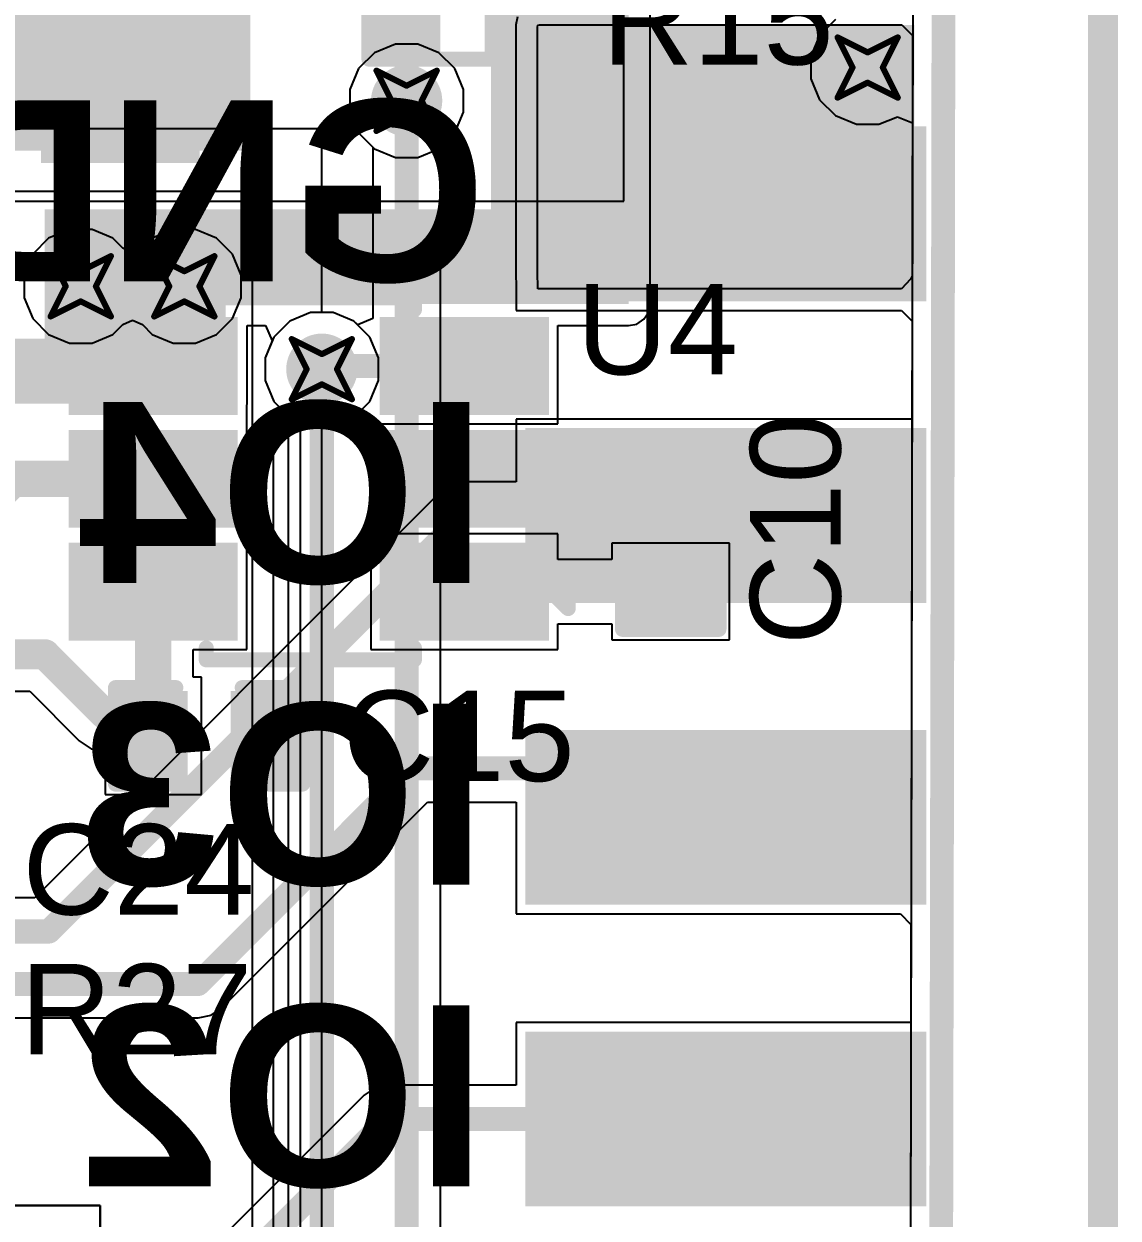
# Model space of a CAD drawing. Header units: inches. Extents: x -3 to 289, y -11 to 89.
# Drawn here: x 117.33 to 126.54, y 23.72 to 33.78 of the extents above; entities that cross this region are included whole.
import ezdxf

# ---------------------------------------------------------------- set-up
doc = ezdxf.new("R2010")
doc.units = ezdxf.units.IN
for name, color, linetype in [('Board Cutout', 216, 'Continuous'), ('Bottom Layer', 5, 'Continuous'), ('Bottom Overlay', 54, 'Continuous'), ('Bottom Paste', 16, 'Continuous'), ('Bottom Solder', 6, 'Continuous'), ('Dimension', 6, 'Continuous'), ('Drill Drawing', 1, 'Continuous'), ('Layer 1', 16, 'Continuous'), ('Layer 2', 76, 'Continuous'), ('Top Layer', 1, 'Continuous'), ('Top Overlay', 2, 'Continuous'), ('Top Paste', 8, 'Continuous'), ('Top Solder', 216, 'Continuous'), ('Via Holes', 16, 'Continuous')]:
    doc.layers.add(name, color=color, linetype=linetype)
doc.styles.add('Arial', font='', dxfattribs={"height": 0.2})
doc.styles.add('Arial_Bold', font='', dxfattribs={"height": 0.2})
doc.styles.get('Arial').set_extended_font_data('Arial')
doc.styles.get('Arial_Bold').set_extended_font_data('Arial', bold=True)

# ---------------------------------------------------------------- blocks, each defined once
blk = doc.blocks.new('SOT_23_6_5')
at = {"layer": 'Top Layer'}
for points in [[(-1.92, 1.26), (-0.7, 1.26), (-0.7, 0.64), (-1.92, 0.64)], [(0.7, 1.26), (1.92, 1.26), (1.92, 0.64), (0.7, 0.64)], [(-1.92, 0.31), (-0.7, 0.31), (-0.7, -0.31), (-1.92, -0.31)], [(0.7, 0.31), (1.92, 0.31), (1.92, -0.31), (0.7, -0.31)], [(-1.92, -0.64), (-0.7, -0.64), (-0.7, -1.26), (-1.92, -1.26)], [(0.7, -0.64), (1.92, -0.64), (1.92, -1.26), (0.7, -1.26)]]:
    blk.add_hatch(color=1, dxfattribs=at).paths.add_polyline_path(points)
at = {"layer": 'Top Paste'}
for points in [[(-1.92, 1.26), (-0.7, 1.26), (-0.7, 0.64), (-1.92, 0.64)], [(0.7, 1.26), (1.92, 1.26), (1.92, 0.64), (0.7, 0.64)], [(-1.92, 0.31), (-0.7, 0.31), (-0.7, -0.31), (-1.92, -0.31)], [(0.7, 0.31), (1.92, 0.31), (1.92, -0.31), (0.7, -0.31)], [(-1.92, -0.64), (-0.7, -0.64), (-0.7, -1.26), (-1.92, -1.26)], [(0.7, -0.64), (1.92, -0.64), (1.92, -1.26), (0.7, -1.26)]]:
    blk.add_hatch(color=8, dxfattribs=at).paths.add_polyline_path(points)
at = {"layer": 'Top Solder'}
for points in [[(-2.022, 1.362), (-0.598, 1.362), (-0.598, 0.538), (-2.022, 0.538)], [(0.598, 1.362), (2.022, 1.362), (2.022, 0.538), (0.598, 0.538)], [(-2.022, 0.412), (-0.598, 0.412), (-0.598, -0.412), (-2.022, -0.412)], [(0.598, 0.412), (2.022, 0.412), (2.022, -0.412), (0.598, -0.412)], [(-2.022, -0.538), (-0.598, -0.538), (-0.598, -1.362), (-2.022, -1.362)], [(0.598, -0.538), (2.022, -0.538), (2.022, -1.362), (0.598, -1.362)]]:
    blk.add_hatch(color=216, dxfattribs=at).paths.add_polyline_path(points)
at = {"layer": 'Top Overlay', "const_width": 0.127}
for points in [[(0.864, 1.524), (-0.889, 1.524)], [(-0.889, 1.524), (-0.889, 1.424)], [(0.864, 1.524), (0.864, 1.424)], [(-2.057, 0.965), (-2.184, 1.092)], [(-2.184, 1.092), (-2.184, 0.838)], [(-2.057, 0.965), (-2.184, 0.838)], [(-0.889, -1.424), (-0.889, -1.524)], [(0.864, -1.424), (0.864, -1.524)], [(0.864, -1.524), (-0.889, -1.524)]]:
    blk.add_lwpolyline(points, dxfattribs=at)
at = {"layer": 'Top Overlay', "const_width": 0.0635}
for points in [[(-0.921, 1.524, 1), (-0.857, 1.524, 1)], [(-0.921, 1.524, 1), (-0.857, 1.524, 1)], [(0.832, 1.524, 1), (0.895, 1.524, 1)], [(0.832, 1.524, 1), (0.895, 1.524, 1)], [(-0.921, 1.424, 1), (-0.857, 1.424, 1)], [(0.832, 1.424, 1), (0.895, 1.424, 1)], [(-2.216, 1.092, 1), (-2.153, 1.092, 1)], [(-2.216, 1.092, 1), (-2.153, 1.092, 1)], [(-2.089, 0.965, 1), (-2.026, 0.965, 1)], [(-2.089, 0.965, 1), (-2.026, 0.965, 1)], [(-2.216, 0.838, 1), (-2.153, 0.838, 1)], [(-2.216, 0.838, 1), (-2.153, 0.838, 1)], [(-0.921, -1.424, 1), (-0.857, -1.424, 1)], [(0.832, -1.424, 1), (0.895, -1.424, 1)], [(-0.921, -1.524, 1), (-0.857, -1.524, 1)], [(-0.921, -1.524, 1), (-0.857, -1.524, 1)], [(0.832, -1.524, 1), (0.895, -1.524, 1)], [(0.832, -1.524, 1), (0.895, -1.524, 1)]]:
    blk.add_lwpolyline(points, format="xyb", close=True, dxfattribs=at)
blk = doc.blocks.new('C___0402_6')
at = {"layer": 'Top Layer'}
for points in [[(-0.699, -0.318), (-0.699, 0.318), (-0.241, 0.318), (-0.241, -0.318)], [(0.241, -0.318), (0.241, 0.318), (0.699, 0.318), (0.699, -0.318)]]:
    blk.add_hatch(color=1, dxfattribs=at).paths.add_polyline_path(points)
at = {"layer": 'Top Paste'}
for points in [[(-0.699, -0.318), (-0.699, 0.318), (-0.241, 0.318), (-0.241, -0.318)], [(0.241, -0.318), (0.241, 0.318), (0.699, 0.318), (0.699, -0.318)]]:
    blk.add_hatch(color=8, dxfattribs=at).paths.add_polyline_path(points)
at = {"layer": 'Top Solder'}
for points in [[(-0.758, -0.377), (-0.758, 0.377), (-0.181, 0.377), (-0.181, -0.377)], [(0.181, -0.377), (0.181, 0.377), (0.758, 0.377), (0.758, -0.377)]]:
    blk.add_hatch(color=216, dxfattribs=at).paths.add_polyline_path(points)
at = {"layer": 'Top Overlay', "const_width": 0.127}
for points in [[(-0.787, 0.406), (-0.787, -0.406)], [(-0.279, 0.406), (-0.787, 0.406)], [(0.787, 0.406), (0.279, 0.406)], [(0.787, 0.406), (0.787, -0.406)], [(-0.279, -0.406), (-0.787, -0.406)], [(0.787, -0.406), (0.279, -0.406)]]:
    blk.add_lwpolyline(points, dxfattribs=at)
at = {"layer": 'Top Overlay', "const_width": 0.0635}
for points in [[(-0.819, 0.406, 1), (-0.756, 0.406, 1)], [(-0.819, 0.406, 1), (-0.756, 0.406, 1)], [(-0.311, 0.406, 1), (-0.248, 0.406, 1)], [(0.248, 0.406, 1), (0.311, 0.406, 1)], [(0.756, 0.406, 1), (0.819, 0.406, 1)], [(0.756, 0.406, 1), (0.819, 0.406, 1)], [(-0.819, -0.406, 1), (-0.756, -0.406, 1)], [(-0.819, -0.406, 1), (-0.756, -0.406, 1)], [(-0.311, -0.406, 1), (-0.248, -0.406, 1)], [(0.248, -0.406, 1), (0.311, -0.406, 1)], [(0.756, -0.406, 1), (0.819, -0.406, 1)], [(0.756, -0.406, 1), (0.819, -0.406, 1)]]:
    blk.add_lwpolyline(points, format="xyb", close=True, dxfattribs=at)
blk = doc.blocks.new('C___0402_7')
at = {"layer": 'Top Layer'}
for points in [[(-0.699, -0.318), (-0.699, 0.317), (-0.241, 0.317), (-0.241, -0.318)], [(0.241, -0.318), (0.241, 0.317), (0.699, 0.317), (0.699, -0.318)]]:
    blk.add_hatch(color=1, dxfattribs=at).paths.add_polyline_path(points)
at = {"layer": 'Top Paste'}
for points in [[(-0.699, -0.318), (-0.699, 0.317), (-0.241, 0.317), (-0.241, -0.318)], [(0.241, -0.318), (0.241, 0.317), (0.699, 0.317), (0.699, -0.318)]]:
    blk.add_hatch(color=8, dxfattribs=at).paths.add_polyline_path(points)
at = {"layer": 'Top Solder'}
for points in [[(-0.758, -0.377), (-0.758, 0.377), (-0.181, 0.377), (-0.181, -0.377)], [(0.181, -0.377), (0.181, 0.377), (0.758, 0.377), (0.758, -0.377)]]:
    blk.add_hatch(color=216, dxfattribs=at).paths.add_polyline_path(points)
at = {"layer": 'Top Overlay', "const_width": 0.127}
for points in [[(-0.787, -0.406), (-0.787, 0.406)], [(-0.279, 0.406), (-0.787, 0.406)], [(0.787, 0.406), (0.279, 0.406)], [(0.787, -0.406), (0.787, 0.406)], [(-0.279, -0.406), (-0.787, -0.406)], [(0.787, -0.406), (0.279, -0.406)]]:
    blk.add_lwpolyline(points, dxfattribs=at)
at = {"layer": 'Top Overlay', "const_width": 0.0635}
for points in [[(-0.819, 0.406, 1), (-0.756, 0.406, 1)], [(-0.819, 0.406, 1), (-0.756, 0.406, 1)], [(-0.311, 0.406, 1), (-0.248, 0.406, 1)], [(0.248, 0.406, 1), (0.311, 0.406, 1)], [(0.756, 0.406, 1), (0.819, 0.406, 1)], [(0.756, 0.406, 1), (0.819, 0.406, 1)], [(-0.819, -0.406, 1), (-0.756, -0.406, 1)], [(-0.819, -0.406, 1), (-0.756, -0.406, 1)], [(-0.311, -0.406, 1), (-0.248, -0.406, 1)], [(0.248, -0.406, 1), (0.311, -0.406, 1)], [(0.756, -0.406, 1), (0.819, -0.406, 1)], [(0.756, -0.406, 1), (0.819, -0.406, 1)]]:
    blk.add_lwpolyline(points, format="xyb", close=True, dxfattribs=at)
blk = doc.blocks.new('R___0402_53')
at = {"layer": 'Top Layer'}
for points in [[(-0.699, -0.318), (-0.699, 0.318), (-0.241, 0.318), (-0.241, -0.318)], [(0.241, -0.318), (0.241, 0.318), (0.699, 0.318), (0.699, -0.318)]]:
    blk.add_hatch(color=1, dxfattribs=at).paths.add_polyline_path(points)
at = {"layer": 'Top Paste'}
for points in [[(-0.699, -0.318), (-0.699, 0.318), (-0.241, 0.318), (-0.241, -0.318)], [(0.241, -0.318), (0.241, 0.318), (0.699, 0.318), (0.699, -0.318)]]:
    blk.add_hatch(color=8, dxfattribs=at).paths.add_polyline_path(points)
at = {"layer": 'Top Solder'}
for points in [[(-0.754, -0.373), (-0.754, 0.373), (-0.186, 0.373), (-0.186, -0.373)], [(0.186, -0.373), (0.186, 0.373), (0.754, 0.373), (0.754, -0.373)]]:
    blk.add_hatch(color=216, dxfattribs=at).paths.add_polyline_path(points)
at = {"layer": 'Top Overlay'}
for points, const_width in [([(0.787, 0.406), (-0.787, 0.406)], 0.127), ([(-0.787, 0.406), (-0.787, -0.406)], 0.127), ([(0.787, 0.406), (0.787, -0.406)], 0.127), ([(0.787, -0.406), (-0.787, -0.406)], 0.127), ([(0.813, -0.432), (-0.813, -0.432)], 0.00323)]:
    blk.add_lwpolyline(points, dxfattribs=dict(at, const_width=const_width))
for points, const_width in [([(-0.819, 0.406, 1), (-0.756, 0.406, 1)], 0.0635), ([(-0.819, 0.406, 1), (-0.756, 0.406, 1)], 0.0635), ([(0.756, 0.406, 1), (0.819, 0.406, 1)], 0.0635), ([(0.756, 0.406, 1), (0.819, 0.406, 1)], 0.0635), ([(-0.819, -0.406, 1), (-0.756, -0.406, 1)], 0.0635), ([(-0.819, -0.406, 1), (-0.756, -0.406, 1)], 0.0635), ([(0.756, -0.406, 1), (0.819, -0.406, 1)], 0.0635), ([(0.756, -0.406, 1), (0.819, -0.406, 1)], 0.0635), ([(-0.814, -0.432, 1), (-0.812, -0.432, 1)], 0.00161), ([(0.812, -0.432, 1), (0.814, -0.432, 1)], 0.00161)]:
    blk.add_lwpolyline(points, format="xyb", close=True, dxfattribs=dict(at, const_width=const_width))
blk = doc.blocks.new('TSM_106_X_SH_BOARDEDGE_B_88')
at = {"layer": 'Bottom Layer'}
for points in [[(-6.985, 1.5875), (-5.715, 1.5875), (-5.715, -1.5875), (-6.985, -1.5875)], [(-4.445, 1.5875), (-3.175, 1.5875), (-3.175, -1.5875), (-4.445, -1.5875)], [(-1.905, 1.5875), (-0.635, 1.5875), (-0.635, -1.5875), (-1.905, -1.5875)], [(0.635, 1.5875), (1.905, 1.5875), (1.905, -1.5875), (0.635, -1.5875)], [(3.175, 1.5875), (4.445, 1.5875), (4.445, -1.5875), (3.175, -1.5875)], [(5.715, 1.5875), (6.985, 1.5875), (6.985, -1.5875), (5.715, -1.5875)]]:
    blk.add_hatch(color=5, dxfattribs=at).paths.add_polyline_path(points)
at = {"layer": 'Bottom Paste'}
for points in [[(-6.985, 1.5875), (-5.715, 1.5875), (-5.715, -1.5875), (-6.985, -1.5875)], [(-4.445, 1.5875), (-3.175, 1.5875), (-3.175, -1.5875), (-4.445, -1.5875)], [(-1.905, 1.5875), (-0.635, 1.5875), (-0.635, -1.5875), (-1.905, -1.5875)], [(0.635, 1.5875), (1.905, 1.5875), (1.905, -1.5875), (0.635, -1.5875)], [(3.175, 1.5875), (4.445, 1.5875), (4.445, -1.5875), (3.175, -1.5875)], [(5.715, 1.5875), (6.985, 1.5875), (6.985, -1.5875), (5.715, -1.5875)]]:
    blk.add_hatch(color=16, dxfattribs=at).paths.add_polyline_path(points)
at = {"layer": 'Bottom Solder'}
for points in [[(-7.0866, 1.6891), (-5.6134, 1.6891), (-5.6134, -1.6891), (-7.0866, -1.6891)], [(-4.5466, 1.6891), (-3.0734, 1.6891), (-3.0734, -1.6891), (-4.5466, -1.6891)], [(-2.0066, 1.6891), (-0.5334, 1.6891), (-0.5334, -1.6891), (-2.0066, -1.6891)], [(0.5334, 1.6891), (2.0066, 1.6891), (2.0066, -1.6891), (0.5334, -1.6891)], [(3.0734, 1.6891), (4.5466, 1.6891), (4.5466, -1.6891), (3.0734, -1.6891)], [(5.6134, 1.6891), (7.0866, 1.6891), (7.0866, -1.6891), (5.6134, -1.6891)]]:
    blk.add_hatch(color=6, dxfattribs=at).paths.add_polyline_path(points)
blk = doc.blocks.new('C____A_144')
at = {"layer": 'Top Layer'}
for points in [[(-1.91, 0.565), (-0.49, 0.565), (-0.49, -0.565), (-1.91, -0.565)], [(0.49, 0.565), (1.91, 0.565), (1.91, -0.565), (0.49, -0.565)]]:
    blk.add_hatch(color=1, dxfattribs=at).paths.add_polyline_path(points)
at = {"layer": 'Top Paste'}
for points in [[(-1.91, 0.565), (-0.49, 0.565), (-0.49, -0.565), (-1.91, -0.565)], [(0.49, 0.565), (1.91, 0.565), (1.91, -0.565), (0.49, -0.565)]]:
    blk.add_hatch(color=8, dxfattribs=at).paths.add_polyline_path(points)
at = {"layer": 'Top Solder'}
for points in [[(-2.012, 0.667), (-0.388, 0.667), (-0.388, -0.667), (-2.012, -0.667)], [(0.388, 0.667), (2.012, 0.667), (2.012, -0.667), (0.388, -0.667)]]:
    blk.add_hatch(color=216, dxfattribs=at).paths.add_polyline_path(points)
at = {"layer": 'Top Overlay'}
for points, const_width in [([(1.626, 0.965), (-1.626, 0.965)], 0.127), ([(-1.626, 0.762), (-1.626, 0.965)], 0.127), ([(1.626, 0.711), (1.626, 0.965)], 0.127), ([(-2.419, -0.275), (-2.419, 0.325)], 0.2), ([(-2.119, 0.025), (-2.719, 0.025)], 0.2), ([(-1.626, -0.965), (-1.626, -0.762)], 0.127), ([(1.626, -0.965), (1.626, -0.711)], 0.127), ([(1.626, -0.965), (-1.626, -0.965)], 0.127)]:
    blk.add_lwpolyline(points, dxfattribs=dict(at, const_width=const_width))
for points, const_width in [([(-1.657, 0.965, 1), (-1.594, 0.965, 1)], 0.0635), ([(-1.657, 0.965, 1), (-1.594, 0.965, 1)], 0.0635), ([(1.594, 0.965, 1), (1.657, 0.965, 1)], 0.0635), ([(1.594, 0.965, 1), (1.657, 0.965, 1)], 0.0635), ([(-1.657, 0.762, 1), (-1.594, 0.762, 1)], 0.0635), ([(1.594, 0.711, 1), (1.657, 0.711, 1)], 0.0635), ([(-2.469, 0.325, 1), (-2.369, 0.325, 1)], 0.1), ([(-2.769, 0.025, 1), (-2.669, 0.025, 1)], 0.1), ([(-2.169, 0.025, 1), (-2.069, 0.025, 1)], 0.1), ([(-2.469, -0.275, 1), (-2.369, -0.275, 1)], 0.1), ([(-1.657, -0.762, 1), (-1.594, -0.762, 1)], 0.0635), ([(1.594, -0.711, 1), (1.657, -0.711, 1)], 0.0635), ([(-1.657, -0.965, 1), (-1.594, -0.965, 1)], 0.0635), ([(-1.657, -0.965, 1), (-1.594, -0.965, 1)], 0.0635), ([(1.594, -0.965, 1), (1.657, -0.965, 1)], 0.0635), ([(1.594, -0.965, 1), (1.657, -0.965, 1)], 0.0635)]:
    blk.add_lwpolyline(points, format="xyb", close=True, dxfattribs=dict(at, const_width=const_width))

msp = doc.modelspace()

# ---------------------------------------------------------------- hatches: boundary and pattern name
at = {"layer": 'Bottom Layer'}
msp.add_hatch(color=5, dxfattribs=at).paths.add_polyline_path([(121.65, 31.627), (124.825, 31.627), (124.825, 33.768), (121.65, 33.768)])
h = msp.add_hatch(color=5, dxfattribs=at)
edge = h.paths.add_edge_path()
edge.add_arc((124.431, 33.409), 0.3, 0, 360)
h = msp.add_hatch(color=5, dxfattribs=at)
edge = h.paths.add_edge_path()
edge.add_arc((120.549, 33.129), 0.3, 0, 360)
h = msp.add_hatch(color=5, dxfattribs=at)
edge = h.paths.add_edge_path()
edge.add_arc((117.805, 31.567), 0.3, 0, 360)
h = msp.add_hatch(color=5, dxfattribs=at)
edge = h.paths.add_edge_path()
edge.add_arc((118.677, 31.567), 0.3, 0, 360)
h = msp.add_hatch(color=5, dxfattribs=at)
edge = h.paths.add_edge_path()
edge.add_arc((119.835, 30.869), 0.3, 0, 360)
at = {"layer": 'Layer 1'}
h = msp.add_hatch(color=16, dxfattribs=at)
edge = h.paths.add_edge_path()
edge.add_arc((124.431, 33.409), 0.3, 0, 360)
h = msp.add_hatch(color=16, dxfattribs=at)
edge = h.paths.add_edge_path()
edge.add_arc((120.549, 33.129), 0.3, 0, 360)
h = msp.add_hatch(color=16, dxfattribs=at)
edge = h.paths.add_edge_path()
edge.add_arc((117.805, 31.567), 0.3, 0, 360)
h = msp.add_hatch(color=16, dxfattribs=at)
edge = h.paths.add_edge_path()
edge.add_arc((118.677, 31.567), 0.3, 0, 360)
h = msp.add_hatch(color=16, dxfattribs=at)
edge = h.paths.add_edge_path()
edge.add_arc((119.835, 30.869), 0.3, 0, 360)
at = {"layer": 'Layer 2'}
h = msp.add_hatch(color=76, dxfattribs=at)
edge = h.paths.add_edge_path()
edge.add_arc((124.431, 33.409), 0.3, 0, 360)
h = msp.add_hatch(color=76, dxfattribs=at)
edge = h.paths.add_edge_path()
edge.add_arc((120.549, 33.129), 0.3, 0, 360)
h = msp.add_hatch(color=76, dxfattribs=at)
edge = h.paths.add_edge_path()
edge.add_arc((117.805, 31.567), 0.3, 0, 360)
h = msp.add_hatch(color=76, dxfattribs=at)
edge = h.paths.add_edge_path()
edge.add_arc((118.677, 31.567), 0.3, 0, 360)
h = msp.add_hatch(color=76, dxfattribs=at)
edge = h.paths.add_edge_path()
edge.add_arc((119.835, 30.869), 0.3, 0, 360)
at = {"layer": 'Top Layer'}
for points in [[(121.26, 31.567), (122.418, 31.567), (122.418, 35.239), (121.26, 35.239)], [(117.218, 32.708), (119.234, 32.708), (119.234, 34.842), (117.218, 34.842)], [(117.501, 31.417), (122.418, 31.417), (122.418, 32.215), (117.501, 32.215)], [(117.501, 30.579), (119.025, 30.579), (119.025, 32.215), (117.501, 32.215)], [(116.537, 30.579), (119.025, 30.579), (119.025, 31.125), (116.537, 31.125)]]:
    msp.add_hatch(color=1, dxfattribs=at).paths.add_polyline_path(points)
h = msp.add_hatch(color=1, dxfattribs=at)
edge = h.paths.add_edge_path()
edge.add_arc((124.431, 33.409), 0.3, 0, 360)
h = msp.add_hatch(color=1, dxfattribs=at)
edge = h.paths.add_edge_path()
edge.add_arc((120.549, 33.129), 0.3, 0, 360)
h = msp.add_hatch(color=1, dxfattribs=at)
edge = h.paths.add_edge_path()
edge.add_arc((117.805, 31.567), 0.3, 0, 360)
h = msp.add_hatch(color=1, dxfattribs=at)
edge = h.paths.add_edge_path()
edge.add_arc((118.677, 31.567), 0.3, 0, 360)
h = msp.add_hatch(color=1, dxfattribs=at)
edge = h.paths.add_edge_path()
edge.add_arc((119.835, 30.869), 0.3, 0, 360)
at = {"layer": 'Via Holes'}
h = msp.add_hatch(color=7, dxfattribs=at)
edge = h.paths.add_edge_path()
edge.add_arc((124.431, 33.409), 0.15, 0, 360)
h = msp.add_hatch(color=7, dxfattribs=at)
edge = h.paths.add_edge_path()
edge.add_arc((120.549, 33.129), 0.15, 0, 360)
h = msp.add_hatch(color=7, dxfattribs=at)
edge = h.paths.add_edge_path()
edge.add_arc((117.805, 31.567), 0.15, 0, 360)
h = msp.add_hatch(color=7, dxfattribs=at)
edge = h.paths.add_edge_path()
edge.add_arc((118.677, 31.567), 0.15, 0, 360)
h = msp.add_hatch(color=7, dxfattribs=at)
edge = h.paths.add_edge_path()
edge.add_arc((119.835, 30.869), 0.15, 0, 360)

# ---------------------------------------------------------------- linework, layer by layer
at = {"layer": 'Board Cutout', "const_width": 0.2}
msp.add_lwpolyline([(124.998, -5.53), (125.078, 38.57)], dxfattribs=at)
at = {"layer": 'Bottom Layer'}
for p, q in [((121.482, 33.837), (121.469, 33.768)), ((121.469, 33.768), (121.469, 31.627)), ((121.65, 33.75), (121.653, 33.765)), ((121.65, 31.627), (121.65, 33.75)), ((121.653, 33.765), (121.668, 33.768)), ((121.668, 33.768), (124.72, 33.768)), ((124.72, 33.768), (124.81, 33.678)), ((120.454, 33.607), (120.278, 33.534)), ((120.644, 33.607), (120.454, 33.607)), ((120.82, 33.534), (120.644, 33.607)), ((124.81, 33.678), (124.806, 31.656)), ((120.278, 33.534), (120.144, 33.4)), ((120.954, 33.4), (120.82, 33.534)), ((120.144, 33.4), (120.071, 33.224)), ((121.027, 33.224), (120.954, 33.4)), ((120.071, 33.224), (120.071, 33.034)), ((121.027, 33.034), (121.027, 33.224)), ((120.071, 33.034), (120.144, 32.859)), ((120.954, 32.859), (121.027, 33.034)), ((120.144, 32.859), (120.278, 32.724)), ((120.82, 32.724), (120.954, 32.859)), ((120.278, 32.724), (120.454, 32.652)), ((120.644, 32.652), (120.82, 32.724)), ((120.454, 32.652), (120.644, 32.652)), ((117.71, 32.044), (117.534, 31.972)), ((117.9, 32.044), (117.71, 32.044)), ((118.076, 31.972), (117.9, 32.044)), ((118.582, 32.044), (118.407, 31.972)), ((118.772, 32.044), (118.582, 32.044)), ((118.948, 31.972), (118.772, 32.044)), ((117.534, 31.972), (117.4, 31.837)), ((118.158, 31.889), (118.076, 31.972)), ((118.241, 31.851), (118.158, 31.889)), ((118.324, 31.889), (118.241, 31.851)), ((118.407, 31.972), (118.324, 31.889)), ((119.082, 31.837), (118.948, 31.972)), ((117.4, 31.837), (117.327, 31.662)), ((119.155, 31.662), (119.082, 31.837)), ((117.327, 31.662), (117.327, 31.471)), ((119.155, 31.471), (119.155, 31.662)), ((121.469, 31.627), (121.472, 31.609)), ((121.472, 31.609), (121.472, 31.363)), ((121.653, 31.609), (121.65, 31.627)), ((121.653, 31.545), (121.653, 31.609)), ((124.792, 31.627), (124.717, 31.545)), ((124.806, 31.656), (124.792, 31.627)), ((124.716, 31.545), (121.653, 31.545)), ((124.717, 31.545), (124.716, 31.545)), ((117.327, 31.471), (117.4, 31.296)), ((119.082, 31.296), (119.155, 31.471)), ((117.4, 31.296), (117.534, 31.161)), ((118.158, 31.244), (118.241, 31.282)), ((118.241, 31.282), (118.324, 31.244)), ((118.948, 31.161), (119.082, 31.296)), ((119.564, 31.274), (119.43, 31.139)), ((119.74, 31.347), (119.564, 31.274)), ((119.93, 31.347), (119.74, 31.347)), ((120.105, 31.274), (119.93, 31.347)), ((120.24, 31.139), (120.105, 31.274)), ((121.472, 31.363), (124.716, 31.363)), ((124.716, 31.363), (124.805, 31.273)), ((124.805, 31.273), (124.804, 30.449)), ((118.076, 31.161), (118.158, 31.244)), ((118.324, 31.244), (118.407, 31.161)), ((117.534, 31.161), (117.71, 31.089)), ((117.71, 31.089), (117.9, 31.089)), ((117.9, 31.089), (118.076, 31.161)), ((118.407, 31.161), (118.582, 31.089)), ((118.582, 31.089), (118.772, 31.089)), ((118.772, 31.089), (118.948, 31.161)), ((119.43, 31.139), (119.357, 30.964)), ((120.312, 30.964), (120.24, 31.139)), ((119.357, 30.964), (119.357, 30.774)), ((120.312, 30.774), (120.312, 30.964)), ((119.357, 30.774), (119.43, 30.598)), ((120.24, 30.598), (120.312, 30.774)), ((119.43, 30.598), (119.564, 30.464)), ((120.105, 30.464), (120.24, 30.598)), ((119.564, 30.464), (119.74, 30.391)), ((119.74, 30.391), (119.93, 30.391)), ((119.93, 30.391), (120.105, 30.464)), ((124.804, 30.449), (121.472, 30.449)), ((121.472, 30.449), (121.472, 29.921)), ((120.929, 29.899), (120.836, 29.838)), ((121.038, 29.921), (120.929, 29.899)), ((121.472, 29.921), (121.038, 29.921)), ((120.836, 29.838), (117.418, 26.419)), ((120.836, 29.838), (120.836, 29.838)), ((118.994, 25.491), (120.726, 27.223)), ((120.726, 27.223), (121.472, 27.223)), ((121.472, 27.223), (121.472, 26.283)), ((117.418, 26.419), (117.212, 26.419)), ((121.472, 26.283), (124.707, 26.283)), ((124.707, 26.283), (124.796, 26.193)), ((124.796, 26.193), (124.795, 25.369)), ((118.902, 25.43), (118.994, 25.491)), ((111.441, 25.408), (118.793, 25.408)), ((118.793, 25.408), (118.902, 25.43)), ((118.793, 25.408), (118.793, 25.408)), ((124.795, 25.369), (121.472, 25.369)), ((121.472, 25.369), (121.472, 24.841)), ((120.393, 24.841), (120.284, 24.819)), ((121.472, 24.841), (120.393, 24.841)), ((120.393, 24.841), (120.393, 24.841)), ((120.192, 24.758), (119.047, 23.612)), ((120.284, 24.819), (120.192, 24.758)), ((120.192, 24.758), (120.192, 24.758))]:
    msp.add_line(p, q, dxfattribs=at)
for points, const_width in [([(122.082, 32.176), (123.237, 32.176)], 0.508), ([(117.536, 26.135), (121.038, 29.636)], 0.203), ([(121.038, 29.636), (123.237, 29.636)], 0.203), ([(118.793, 25.693), (120.608, 27.508)], 0.203), ([(120.608, 27.508), (122.826, 27.508)], 0.203), ([(122.826, 27.508), (123.237, 27.096)], 0.203), ([(111.647, 26.135), (117.536, 26.135)], 0.203), ([(111.441, 25.693), (118.793, 25.693)], 0.203), ([(119.248, 23.411), (120.393, 24.556)], 0.203), ([(120.393, 24.556), (123.237, 24.556)], 0.203)]:
    msp.add_lwpolyline(points, dxfattribs=dict(at, const_width=const_width))
for points, const_width in [([(121.955, 32.176, 1), (122.209, 32.176, 1)], 0.254), ([(123.11, 32.176, 1), (123.364, 32.176, 1)], 0.254), ([(120.987, 29.636, 1), (121.089, 29.636, 1)], 0.102), ([(120.987, 29.636, 1), (121.089, 29.636, 1)], 0.102), ([(123.187, 29.636, 1), (123.288, 29.636, 1)], 0.102), ([(120.557, 27.508, 1), (120.659, 27.508, 1)], 0.102), ([(120.557, 27.508, 1), (120.659, 27.508, 1)], 0.102), ([(122.775, 27.508, 1), (122.876, 27.508, 1)], 0.102), ([(122.775, 27.508, 1), (122.876, 27.508, 1)], 0.102), ([(123.187, 27.096, 1), (123.288, 27.096, 1)], 0.102), ([(117.485, 26.135, 1), (117.587, 26.135, 1)], 0.102), ([(117.485, 26.135, 1), (117.587, 26.135, 1)], 0.102), ([(118.742, 25.693, 1), (118.843, 25.693, 1)], 0.102), ([(118.742, 25.693, 1), (118.843, 25.693, 1)], 0.102), ([(120.343, 24.556, 1), (120.444, 24.556, 1)], 0.102), ([(120.343, 24.556, 1), (120.444, 24.556, 1)], 0.102), ([(123.187, 24.556, 1), (123.288, 24.556, 1)], 0.102)]:
    msp.add_lwpolyline(points, format="xyb", close=True, dxfattribs=dict(at, const_width=const_width))
at = {"layer": 'Dimension', "const_width": 0.254}
msp.add_lwpolyline([(126.413, 21.217), (126.413, 40.52)], dxfattribs=at)
at = {"layer": 'Drill Drawing', "const_width": 0.0508}
for points in [[(124.177, 33.663), (124.431, 33.536)], [(124.177, 33.663), (124.304, 33.409)], [(124.431, 33.536), (124.685, 33.663)], [(124.558, 33.409), (124.685, 33.663)], [(120.295, 33.383), (120.549, 33.256)], [(120.295, 33.383), (120.422, 33.129)], [(120.549, 33.256), (120.803, 33.383)], [(120.676, 33.129), (120.803, 33.383)], [(124.177, 33.155), (124.304, 33.409)], [(124.558, 33.409), (124.685, 33.155)], [(124.177, 33.155), (124.431, 33.282)], [(124.431, 33.282), (124.685, 33.155)], [(120.295, 32.875), (120.422, 33.129)], [(120.676, 33.129), (120.803, 32.875)], [(120.295, 32.875), (120.549, 33.002)], [(120.549, 33.002), (120.803, 32.875)], [(117.551, 31.821), (117.805, 31.694)], [(117.551, 31.821), (117.678, 31.567)], [(117.805, 31.694), (118.059, 31.821)], [(117.932, 31.567), (118.059, 31.821)], [(118.423, 31.821), (118.677, 31.694)], [(118.423, 31.821), (118.55, 31.567)], [(118.677, 31.694), (118.931, 31.821)], [(118.804, 31.567), (118.931, 31.821)], [(117.551, 31.313), (117.678, 31.567)], [(117.932, 31.567), (118.059, 31.313)], [(118.423, 31.313), (118.55, 31.567)], [(118.804, 31.567), (118.931, 31.313)], [(117.551, 31.313), (117.805, 31.44)], [(117.805, 31.44), (118.059, 31.313)], [(118.423, 31.313), (118.677, 31.44)], [(118.677, 31.44), (118.931, 31.313)], [(119.581, 31.123), (119.835, 30.996)], [(119.581, 31.123), (119.708, 30.869)], [(119.835, 30.996), (120.089, 31.123)], [(119.962, 30.869), (120.089, 31.123)], [(119.581, 30.615), (119.708, 30.869)], [(119.962, 30.869), (120.089, 30.615)], [(119.581, 30.615), (119.835, 30.742)], [(119.835, 30.742), (120.089, 30.615)]]:
    msp.add_lwpolyline(points, dxfattribs=at)
at = {"layer": 'Drill Drawing', "const_width": 0.0254}
for points in [[(124.165, 33.663, 1), (124.19, 33.663, 1)], [(124.165, 33.663, 1), (124.19, 33.663, 1)], [(124.673, 33.663, 1), (124.698, 33.663, 1)], [(124.673, 33.663, 1), (124.698, 33.663, 1)], [(124.419, 33.536, 1), (124.444, 33.536, 1)], [(124.419, 33.536, 1), (124.444, 33.536, 1)], [(120.282, 33.383, 1), (120.308, 33.383, 1)], [(120.282, 33.383, 1), (120.308, 33.383, 1)], [(120.79, 33.383, 1), (120.816, 33.383, 1)], [(120.79, 33.383, 1), (120.816, 33.383, 1)], [(124.292, 33.409, 1), (124.317, 33.409, 1)], [(124.292, 33.409, 1), (124.317, 33.409, 1)], [(124.546, 33.409, 1), (124.571, 33.409, 1)], [(124.546, 33.409, 1), (124.571, 33.409, 1)], [(124.419, 33.282, 1), (124.444, 33.282, 1)], [(124.419, 33.282, 1), (124.444, 33.282, 1)], [(120.536, 33.256, 1), (120.562, 33.256, 1)], [(120.536, 33.256, 1), (120.562, 33.256, 1)], [(120.409, 33.129, 1), (120.435, 33.129, 1)], [(120.409, 33.129, 1), (120.435, 33.129, 1)], [(120.663, 33.129, 1), (120.689, 33.129, 1)], [(120.663, 33.129, 1), (120.689, 33.129, 1)], [(124.165, 33.155, 1), (124.19, 33.155, 1)], [(124.165, 33.155, 1), (124.19, 33.155, 1)], [(124.673, 33.155, 1), (124.698, 33.155, 1)], [(124.673, 33.155, 1), (124.698, 33.155, 1)], [(120.536, 33.002, 1), (120.562, 33.002, 1)], [(120.536, 33.002, 1), (120.562, 33.002, 1)], [(120.282, 32.875, 1), (120.308, 32.875, 1)], [(120.282, 32.875, 1), (120.308, 32.875, 1)], [(120.79, 32.875, 1), (120.816, 32.875, 1)], [(120.79, 32.875, 1), (120.816, 32.875, 1)], [(117.538, 31.821, 1), (117.564, 31.821, 1)], [(117.538, 31.821, 1), (117.564, 31.821, 1)], [(118.046, 31.821, 1), (118.072, 31.821, 1)], [(118.046, 31.821, 1), (118.072, 31.821, 1)], [(118.41, 31.821, 1), (118.436, 31.821, 1)], [(118.41, 31.821, 1), (118.436, 31.821, 1)], [(118.918, 31.821, 1), (118.944, 31.821, 1)], [(118.918, 31.821, 1), (118.944, 31.821, 1)], [(117.792, 31.694, 1), (117.818, 31.694, 1)], [(117.792, 31.694, 1), (117.818, 31.694, 1)], [(118.664, 31.694, 1), (118.69, 31.694, 1)], [(118.664, 31.694, 1), (118.69, 31.694, 1)], [(117.665, 31.567, 1), (117.691, 31.567, 1)], [(117.665, 31.567, 1), (117.691, 31.567, 1)], [(117.919, 31.567, 1), (117.945, 31.567, 1)], [(117.919, 31.567, 1), (117.945, 31.567, 1)], [(118.537, 31.567, 1), (118.563, 31.567, 1)], [(118.537, 31.567, 1), (118.563, 31.567, 1)], [(118.791, 31.567, 1), (118.817, 31.567, 1)], [(118.791, 31.567, 1), (118.817, 31.567, 1)], [(117.792, 31.44, 1), (117.818, 31.44, 1)], [(117.792, 31.44, 1), (117.818, 31.44, 1)], [(118.664, 31.44, 1), (118.69, 31.44, 1)], [(118.664, 31.44, 1), (118.69, 31.44, 1)], [(117.538, 31.313, 1), (117.564, 31.313, 1)], [(117.538, 31.313, 1), (117.564, 31.313, 1)], [(118.046, 31.313, 1), (118.072, 31.313, 1)], [(118.046, 31.313, 1), (118.072, 31.313, 1)], [(118.41, 31.313, 1), (118.436, 31.313, 1)], [(118.41, 31.313, 1), (118.436, 31.313, 1)], [(118.918, 31.313, 1), (118.944, 31.313, 1)], [(118.918, 31.313, 1), (118.944, 31.313, 1)], [(119.568, 31.123, 1), (119.593, 31.123, 1)], [(119.568, 31.123, 1), (119.593, 31.123, 1)], [(120.076, 31.123, 1), (120.101, 31.123, 1)], [(120.076, 31.123, 1), (120.101, 31.123, 1)], [(119.822, 30.996, 1), (119.847, 30.996, 1)], [(119.822, 30.996, 1), (119.847, 30.996, 1)], [(119.695, 30.869, 1), (119.72, 30.869, 1)], [(119.695, 30.869, 1), (119.72, 30.869, 1)], [(119.949, 30.869, 1), (119.974, 30.869, 1)], [(119.949, 30.869, 1), (119.974, 30.869, 1)], [(119.822, 30.742, 1), (119.847, 30.742, 1)], [(119.822, 30.742, 1), (119.847, 30.742, 1)], [(119.568, 30.615, 1), (119.593, 30.615, 1)], [(119.568, 30.615, 1), (119.593, 30.615, 1)], [(120.076, 30.615, 1), (120.101, 30.615, 1)], [(120.076, 30.615, 1), (120.101, 30.615, 1)]]:
    msp.add_lwpolyline(points, format="xyb", close=True, dxfattribs=at)
at = {"layer": 'Layer 1'}
for p, q in [((124.814, 35.73), (124.739, -5.528)), ((120.454, 33.607), (120.278, 33.534)), ((120.644, 33.607), (120.454, 33.607)), ((120.82, 33.534), (120.644, 33.607)), ((120.278, 33.534), (120.144, 33.4)), ((120.954, 33.4), (120.82, 33.534)), ((120.144, 33.4), (120.071, 33.224)), ((121.027, 33.224), (120.954, 33.4)), ((120.071, 33.224), (120.071, 33.034)), ((121.027, 33.034), (121.027, 33.224)), ((120.071, 33.034), (120.144, 32.859)), ((120.954, 32.859), (121.027, 33.034)), ((120.144, 32.859), (120.264, 32.739)), ((120.834, 32.739), (120.954, 32.859)), ((120.264, 32.739), (120.264, 31.295)), ((120.834, 19.036), (120.834, 32.739)), ((117.71, 32.044), (117.534, 31.972)), ((117.9, 32.044), (117.71, 32.044)), ((118.076, 31.972), (117.9, 32.044)), ((118.582, 32.044), (118.407, 31.972)), ((118.772, 32.044), (118.582, 32.044)), ((118.948, 31.972), (118.772, 32.044)), ((117.534, 31.972), (117.4, 31.837)), ((118.158, 31.889), (118.076, 31.972)), ((118.241, 31.851), (118.158, 31.889)), ((118.324, 31.889), (118.241, 31.851)), ((118.407, 31.972), (118.324, 31.889)), ((119.082, 31.837), (118.948, 31.972)), ((117.4, 31.837), (117.327, 31.662)), ((119.155, 31.662), (119.082, 31.837)), ((117.327, 31.662), (117.327, 31.471)), ((119.155, 31.471), (119.155, 31.662)), ((117.327, 31.471), (117.4, 31.296)), ((119.082, 31.296), (119.155, 31.471)), ((117.4, 31.296), (117.534, 31.161)), ((118.158, 31.244), (118.241, 31.282)), ((118.241, 31.282), (118.324, 31.244)), ((118.948, 31.161), (119.082, 31.296)), ((119.564, 31.274), (119.43, 31.139)), ((119.74, 31.347), (119.564, 31.274)), ((119.93, 31.347), (119.74, 31.347)), ((120.105, 31.274), (119.93, 31.347)), ((120.137, 31.242), (120.105, 31.274)), ((120.264, 31.295), (120.137, 31.242)), ((118.076, 31.161), (118.158, 31.244)), ((118.324, 31.244), (118.407, 31.161)), ((117.534, 31.161), (117.71, 31.089)), ((117.71, 31.089), (117.9, 31.089)), ((117.9, 31.089), (118.076, 31.161)), ((118.407, 31.161), (118.582, 31.089)), ((118.582, 31.089), (118.772, 31.089)), ((118.772, 31.089), (118.948, 31.161)), ((119.43, 31.139), (119.357, 30.964)), ((119.357, 30.964), (119.357, 30.774)), ((119.357, 30.774), (119.43, 30.598)), ((119.43, 30.598), (119.55, 30.478)), ((119.55, 30.478), (119.55, 19.74))]:
    msp.add_line(p, q, dxfattribs=at)
at = {"layer": 'Layer 1', "const_width": 0.203}
for points in [[(120.549, 19.036), (120.549, 33.129)], [(119.835, 19.622), (119.835, 30.869)]]:
    msp.add_lwpolyline(points, dxfattribs=at)
at = {"layer": 'Layer 1', "const_width": 0.102}
for points in [[(120.498, 33.129, 1), (120.6, 33.129, 1)], [(119.784, 30.869, 1), (119.885, 30.869, 1)]]:
    msp.add_lwpolyline(points, format="xyb", close=True, dxfattribs=at)
at = {"layer": 'Layer 2'}
for p, q in [((124.161, 33.814), (124.026, 33.679)), ((120.454, 33.607), (120.278, 33.534)), ((120.644, 33.607), (120.454, 33.607)), ((120.82, 33.534), (120.644, 33.607)), ((124.026, 33.679), (123.953, 33.504)), ((120.278, 33.534), (120.144, 33.4)), ((120.954, 33.4), (120.82, 33.534)), ((123.953, 33.504), (123.953, 33.314)), ((120.144, 33.4), (120.071, 33.224)), ((121.027, 33.224), (120.954, 33.4)), ((123.953, 33.314), (124.026, 33.138)), ((120.071, 33.224), (120.071, 33.034)), ((121.027, 33.034), (121.027, 33.224)), ((124.026, 33.138), (124.161, 33.004)), ((120.071, 33.034), (120.144, 32.859)), ((120.954, 32.859), (121.027, 33.034)), ((124.161, 33.004), (124.336, 32.931)), ((124.526, 32.931), (124.682, 32.995)), ((124.682, 32.995), (124.808, 32.944)), ((119.835, 32.892), (114.849, 32.892)), ((119.835, 31.347), (119.835, 32.892)), ((124.336, 32.931), (124.526, 32.931)), ((124.808, 32.944), (124.739, -5.528)), ((120.144, 32.859), (120.278, 32.724)), ((120.82, 32.724), (120.954, 32.859)), ((120.278, 32.724), (120.454, 32.652)), ((120.644, 32.652), (120.82, 32.724)), ((120.454, 32.652), (120.644, 32.652)), ((114.849, 32.367), (119.248, 32.367)), ((119.248, 32.367), (119.248, 22.106)), ((119.93, 31.347), (119.835, 31.347)), ((120.105, 31.274), (119.93, 31.347)), ((120.24, 31.139), (120.105, 31.274)), ((120.312, 30.964), (120.24, 31.139)), ((120.312, 30.774), (120.312, 30.964)), ((120.24, 30.598), (120.312, 30.774)), ((120.105, 30.464), (120.24, 30.598)), ((119.429, 30.419), (119.548, 30.468)), ((119.548, 30.468), (119.656, 30.405)), ((119.429, 22.106), (119.429, 30.419)), ((119.656, 30.405), (119.653, 30.391)), ((119.653, 30.391), (119.653, 21.786)), ((119.835, 21.605), (119.835, 30.391)), ((119.835, 30.391), (119.93, 30.391)), ((119.93, 30.391), (120.105, 30.464))]:
    msp.add_line(p, q, dxfattribs=at)
at = {"layer": 'Top Layer'}
for p, q in [((122.377, 32.284), (122.377, 39.963)), ((122.599, 32.215), (122.599, 35.239)), ((124.161, 33.814), (124.026, 33.679)), ((124.026, 33.679), (123.953, 33.504)), ((123.953, 33.504), (123.953, 33.314)), ((123.953, 33.314), (124.026, 33.138)), ((124.026, 33.138), (124.161, 33.004)), ((124.161, 33.004), (124.336, 32.931)), ((124.526, 32.931), (124.682, 32.995)), ((124.682, 32.995), (124.808, 32.944)), ((124.336, 32.931), (124.526, 32.931)), ((124.808, 32.944), (124.785, 20.137)), ((117.043, 32.284), (122.377, 32.284)), ((122.599, 31.417), (122.599, 32.215)), ((122.586, 31.347), (122.599, 31.417)), ((122.487, 31.249), (122.546, 31.289)), ((122.546, 31.289), (122.586, 31.347)), ((119.206, 30.579), (119.206, 31.236)), ((119.206, 31.236), (119.36, 31.236)), ((119.36, 31.236), (119.417, 31.109)), ((121.823, 30.408), (121.823, 31.236)), ((121.823, 31.236), (122.418, 31.236)), ((122.418, 31.236), (122.487, 31.249)), ((119.417, 31.109), (119.357, 30.964)), ((119.357, 30.964), (119.357, 30.774)), ((119.357, 30.774), (119.43, 30.598)), ((119.203, 30.561), (119.206, 30.579)), ((119.43, 30.598), (119.564, 30.464)), ((119.203, 29.458), (119.203, 30.561)), ((120.105, 30.464), (120.12, 30.479)), ((120.12, 30.479), (120.247, 30.426)), ((119.564, 30.464), (119.74, 30.391)), ((119.74, 30.391), (119.93, 30.391)), ((119.93, 30.391), (120.105, 30.464)), ((120.247, 30.426), (120.247, 30.408)), ((120.247, 30.408), (121.823, 30.408)), ((121.823, 29.484), (120.247, 29.484)), ((120.247, 29.484), (120.247, 28.508)), ((121.823, 29.268), (121.823, 29.484)), ((119.203, 28.508), (119.203, 29.458)), ((123.268, 29.403), (122.278, 29.403)), ((122.278, 29.403), (122.278, 29.268)), ((123.268, 28.59), (123.268, 29.403)), ((122.278, 29.268), (121.823, 29.268)), ((121.823, 28.508), (121.823, 28.724)), ((121.823, 28.724), (122.278, 28.724)), ((122.278, 28.724), (122.278, 28.59)), ((122.278, 28.59), (123.268, 28.59)), ((118.752, 28.277), (118.752, 28.508)), ((118.752, 28.508), (119.203, 28.508)), ((120.247, 28.508), (121.823, 28.508)), ((118.821, 28.277), (118.752, 28.277)), ((118.821, 27.287), (118.821, 28.277)), ((114.134, 28.157), (117.375, 28.157)), ((117.375, 28.157), (117.791, 27.741)), ((117.791, 27.741), (117.892, 27.674)), ((117.892, 27.674), (118.009, 27.651)), ((118.009, 27.651), (118.009, 27.287)), ((118.009, 27.287), (118.821, 27.287)), ((111.433, 23.829), (117.967, 23.829)), ((117.967, 23.829), (116.595, 23.829)), ((117.967, 23.829), (117.967, 23.089)), ((117.967, 23.089), (117.967, 23.829))]:
    msp.add_line(p, q, dxfattribs=at)
for points, const_width in [([(120.549, 33.129), (120.549, 33.886)], 0.203), ([(119.835, 30.869), (119.862, 30.896)], 0.203), ([(119.862, 30.896), (121.035, 30.896)], 0.203), ([(116.39, 29.108), (117.228, 29.946)], 0.305), ([(117.228, 29.946), (118.415, 29.946)], 0.305), ([(118.415, 27.947), (118.415, 28.996)], 0.305), ([(121.035, 28.996), (122.773, 28.996)], 0.178), ([(114.134, 28.468), (117.504, 28.468)], 0.254), ([(117.504, 28.468), (118.011, 27.961)], 0.254), ([(118.011, 27.961), (118.313, 27.961)], 0.254), ([(118.313, 27.961), (118.415, 27.859)], 0.254), ([(118.415, 27.845), (118.415, 27.871)], 0.305), ([(118.415, 27.782), (118.415, 27.859)], 0.254), ([(118.415, 27.782), (118.415, 27.845)], 0.254)]:
    msp.add_lwpolyline(points, dxfattribs=dict(at, const_width=const_width))
for points, const_width in [([(120.498, 33.129, 1), (120.6, 33.129, 1)], 0.102), ([(119.784, 30.869, 1), (119.885, 30.869, 1)], 0.102), ([(119.811, 30.896, 1), (119.913, 30.896, 1)], 0.102), ([(119.811, 30.896, 1), (119.913, 30.896, 1)], 0.102), ([(120.984, 30.896, 1), (121.086, 30.896, 1)], 0.102), ([(117.152, 29.946, 1), (117.304, 29.946, 1)], 0.152), ([(117.152, 29.946, 1), (117.304, 29.946, 1)], 0.152), ([(118.339, 29.946, 1), (118.491, 29.946, 1)], 0.152), ([(118.339, 28.996, 1), (118.491, 28.996, 1)], 0.152), ([(120.99, 28.996, 1), (121.079, 28.996, 1)], 0.0889), ([(122.728, 28.996, 1), (122.817, 28.996, 1)], 0.0889), ([(117.441, 28.468, 1), (117.568, 28.468, 1)], 0.127), ([(117.441, 28.468, 1), (117.568, 28.468, 1)], 0.127), ([(117.948, 27.961, 1), (118.075, 27.961, 1)], 0.127), ([(117.948, 27.961, 1), (118.075, 27.961, 1)], 0.127), ([(118.25, 27.961, 1), (118.377, 27.961, 1)], 0.127), ([(118.25, 27.961, 1), (118.377, 27.961, 1)], 0.127), ([(118.339, 27.947, 1), (118.491, 27.947, 1)], 0.152), ([(118.339, 27.871, 1), (118.491, 27.871, 1)], 0.152), ([(118.339, 27.845, 1), (118.491, 27.845, 1)], 0.152), ([(118.351, 27.859, 1), (118.478, 27.859, 1)], 0.127), ([(118.351, 27.859, 1), (118.478, 27.859, 1)], 0.127), ([(118.351, 27.845, 1), (118.478, 27.845, 1)], 0.127), ([(118.351, 27.782, 1), (118.478, 27.782, 1)], 0.127), ([(118.351, 27.782, 1), (118.478, 27.782, 1)], 0.127)]:
    msp.add_lwpolyline(points, format="xyb", close=True, dxfattribs=dict(at, const_width=const_width))

# ---------------------------------------------------------------- block references
for name, p, rotation in [('C____A_144', (118.138, 34.618), 270), ('TSM_106_X_SH_BOARDEDGE_B_88', (123.237, 28.366), 270), ('R___0402_53', (121.019, 33.886), 180), ('SOT_23_6_5', (119.725, 29.946), 180), ('C___0402_7', (122.773, 29.466), 270), ('C___0402_6', (118.885, 27.782), 180)]:
    msp.add_blockref(name, p, dxfattribs=dict(rotation=rotation))

# ---------------------------------------------------------------- texts
at = {"layer": 'Bottom Overlay', "style": 'Arial_Bold', "text_generation_flag": 2}
for s, p in [('GND', (121.219, 31.61)), ('IO4', (121.219, 29.07)), ('IO3', (121.219, 26.53)), ('IO2', (121.219, 23.99))]:
    msp.add_text(s, height=1.524, rotation=360, dxfattribs=at).set_placement(p)
at = {"layer": 'Top Overlay', "style": 'Arial'}
for s, p in [('R15', (122.193, 33.434)), ('U4', (121.98, 30.825)), ('C24', (117.314, 26.277)), ('R27', (117.297, 25.1))]:
    msp.add_text(s, height=0.762, dxfattribs=at).set_placement(p)
for s, rotation, p in [('C10', 90, (124.203, 28.545)), ('C15', 360, (120.012, 27.401))]:
    msp.add_text(s, height=0.762, rotation=rotation, dxfattribs=at).set_placement(p)

doc.saveas('drawing.dxf')
